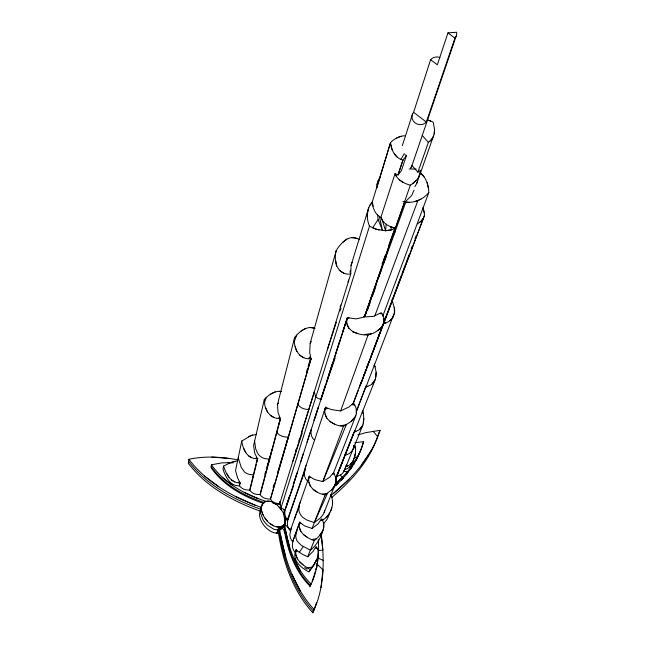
<?xml version="1.0" encoding="UTF-8"?>
<svg xmlns="http://www.w3.org/2000/svg" width="645" height="645" viewBox="0 0 645 645"><rect width="100%" height="100%" fill="white"/><g stroke="black" fill="none" stroke-linecap="round" stroke-linejoin="round"><path stroke-width="0.97" d="M333.57 472.833L355.709 415.944C357.411 411.566 356.233 406.648 353.476 402.972M294.644 337.48L277.535 404.27L278.019 412.582L280.301 418.412L259.991 494.586C262.241 498.045 266.587 499.343 270.545 499.028L311.116 358.604C299.24 360.434 292.838 347.719 294.644 337.48C299.369 331.514 306.972 325.193 315.05 328.378L310.342 327.523M345.623 466.706C354.782 464.529 355.927 453.79 355.54 445.985L353.702 445.663M322.379 520.192C330.901 515.726 335.368 503.39 330.635 494.812L331.901 497.351M363.603 317.211L355.943 318.896L347.421 317.59C343.366 330.329 358.039 335.505 368.11 334.949C378.002 332.78 389.669 323.121 381.203 312.704L373.64 316.34L365.78 316.889M362.998 410.736L363.812 418.645L362.917 424.958L344.567 470.044A11.513 11.15 22.6 0 1 341.302 474.422L336.263 476.913L353.589 433.255M321.137 533.802C324.717 560.126 324.54 588.337 312.817 612.75C292.862 590.989 282.994 561.763 278.495 533.052L279.656 529.472C281.954 530.351 284.735 524.353 284.026 525.828M295.741 550.983C291.742 560.191 301.376 568.1 308.899 571.833C313.252 564.407 322.556 555.668 316.123 546.452L313.156 551.29L307.721 556.756L302.868 554.531L296.063 550.121M428.119 120.083L433.19 122.123L434.593 129.581L434.182 134.031L416.88 183.156L414.928 186.631M261.225 507.147C267.683 489.176 293.096 516.137 283.211 527.304M261.241 508.3L261.564 505.503C259.064 515.903 275.165 534.173 284.59 523.942M279.93 529.948L282.091 526.449L283.929 524.966L282.413 528.182L284.453 530.48C287.614 550.83 295.2 571.494 310.076 586.232C317.445 572.075 319.348 555.805 318.348 540.059M293.725 485.282L285.114 509.921L281.01 507.929L369.496 226.169C366.183 218.462 366.247 208.343 372.407 202.07M335.634 478.929L375.366 379.316L376.172 372.286L374.358 363.982M360.99 383.493L424.329 215.841L424.45 213.422L423.064 207.892L424.45 213.422M296.2 549.588C293.693 558.989 302.836 565.439 309.947 569.317M332.489 504.092L332.538 500.52M296.16 549.854L295.184 552.467L293.798 550.588A11.691 11.449 25.1 0 1 292.37 545.162L292.798 541.349L299.78 521.966C296.773 531.641 306.383 537.946 314.228 540.631C320.678 535.737 327.467 526.812 321.541 518.886L318.162 523.796L312.051 528.481L304.633 525.909L299.723 522.297L292.749 541.671L291.314 539.744A10.989 10.755 23.6 0 1 289.863 534.334L291.492 527.376M363.49 423.039L363.812 418.645M324.137 512.493L336.005 482.21L335.989 478.09L333.449 472.285M309.294 475.994C306.012 486.112 316.195 493.643 325.144 494.876L331.651 489.902L335.464 484.234M369.496 226.169L375.85 229.201L385.581 230.733L386.161 224.218M359.523 239.698C349.929 233.232 340.987 242.746 336.263 250.462C333.215 260.943 337.295 275.762 350.743 274.02L351.049 265.466L368.698 207.843M434.182 134.031L434.593 129.581M336.263 250.462L310.172 343.277L309.689 352.46L310.938 358.604L270.408 499.028C272.19 502.31 276.205 503.761 279.801 503.511L350.743 274.02M356.363 413.784L356.387 409.293M285.421 508.969C284.235 512.67 284.647 517.322 287.872 519.862L325.612 407.14C321.605 418.395 333.659 425.998 343.495 426.297L351.162 421.524L355.709 415.944M367.271 216.47L367.876 210.496M261.846 506.099L262.031 504.309M375.946 377.196L376.172 372.286M320.992 587.571L322.968 569.801L316.703 563.786M285.05 522.74L285.364 519.934M383.791 323.524L383.856 318.533M363.353 316.332L364.627 316.735L410.325 185.163C415.541 182.027 420.677 176.746 420.274 170.224M238.118 459.925C221.912 456.837 205.094 455.805 188.856 459.288L188.348 463.352C206.061 486.733 232.974 501.367 260.12 511.082L261.306 506.93M380.365 176.73L377.647 181.753L376.551 188.388M318.154 555.595L318.259 551.798M354.121 445.187L353.379 448.38A11.973 11.554 22.2 0 1 348.413 453.983L344.769 455.491L346.575 451.613M346.373 464.94L345.93 466.585M316.55 568.326L318.308 555.772M232.506 462.634L221.953 462.868L211.471 464.787L211.004 467.601C223.388 485.548 243.471 496.723 263.773 503.471M315.687 569.841L315.969 568.245M236.804 461.022L230.862 462.562L223.573 466.069L223.001 469.109C225.411 476.752 230.192 486.467 239.674 485.798M304.867 469.068C303.658 473.212 304.271 478.114 307.552 481.154M354.403 457.926L355.218 453.838M256.46 434.351L250.736 435.706L241.762 441.035L235.53 470.552L237.586 477.881L240.069 482.823L239.408 485.782L240.996 487.467A11.602 11.296 12.4 0 0 246.1 489.861L249.97 490.184M311.422 428.869C310.301 432.827 311.213 437.616 314.55 440.229M239.69 484.508L240.335 482.839C230.813 483.508 225.992 473.753 223.573 466.069M260.257 494.594L256.363 494.336A10.933 10.651 14 0 1 251.268 491.909L249.639 490.168L257.387 458.555L254.711 453.113L253.59 445.469L264.345 399.336C268.683 394.925 274.472 390.539 281.018 391.45M250.204 489.224L253.743 474.833L249.76 474.494A11.933 11.594 12.5 0 1 244.511 472.035L241.238 467.383L238.231 457.773M253.977 473.873L256.323 464.311M256.799 462.401L257.734 458.571C247.688 459.683 242.867 449.412 241.762 441.035M353.597 459.151C352.791 464.11 349.405 468.528 344.398 469.737L345.414 467.851M315.316 571.526L312.164 581.508M260.516 493.635L280.349 419.387M336.44 477.244L354.694 430.715M264.805 474.325L265.635 471.463M266.748 467.649L272.005 449.525M414.098 190.162L411.623 195.645L406.431 200.627M354.871 442.672L363.522 441.68C359.257 458.635 347.808 472.777 335.078 484.282M306.657 371.359L307.512 368.489M308.084 366.578L310.092 359.886M273.109 487.378L273.98 484.5M277.737 472.027L288.734 435.544M344.567 470.044L344.696 469.616M376.704 188.251L390.588 142.464C394.555 138.675 399.682 135.756 405.302 135.74M416.88 183.156L417.452 181.269M371.681 203.804L390.588 142.464C391.015 149.987 395.175 158.114 402.948 160.121L406.431 155.558L404.995 154.719M351.049 265.466L352.13 262.33M349.913 272.206L350.509 270.295M340.1 306.891L340.705 304.972M347.961 281.962L348.566 280.043M309.173 364.723L311.116 358.604M295.644 450.919L296.24 449.017M298.958 440.438L299.562 438.535M301.675 431.868L314.308 391.87M278.729 424.313L280.341 419.266M286.912 441.841L288.444 437.076C284.034 437.399 279.18 435.964 276.649 432.118M268.094 464.19L269.755 459.055L265.603 458.772A11.658 11.296 14.2 0 1 261.83 457.361A11.908 11.537 14.2 0 1 257.516 453.056L255.718 448.864L254.598 441.164M402.351 145.593L412.558 113.963M289.428 496.545L285.727 508.01L289.387 496.803M293.443 484.129L296.531 474.575M300.546 462.151L303.327 453.548M307.036 442.083L310.43 431.578M314.131 420.129L318.138 407.745M321.218 398.215L325.217 385.831M328.297 376.309L332.304 363.917M335.384 354.395L339.689 341.052M342.463 332.481L346.776 319.138M430.61 59.711L437.35 64.823L447.953 32.879L456.644 32.25A8.845 8.022 17.6 0 1 454.927 38.152L426.345 122.034A8.095 7.442 17.8 0 1 415.074 122.905A8.095 7.442 17.8 0 1 413.606 112.319L430.61 59.711A8.554 7.804 17.7 0 1 439.89 57.453M286.461 506.051L347.421 317.59M380.768 217.688L395.062 173.666C397.385 180.036 404.052 183.543 410.325 185.163M316.566 602.503L312.817 612.75M314.123 420.209L318.428 407.011M321.186 398.529L325.491 385.323M326.41 382.501L347.147 318.84L349.042 318.033M293.66 483.702L297.627 471.535M327.321 349.784L336.343 322.315M340.076 310.946L341.003 308.108M395.982 174.11L398.086 174.9L402.948 160.121L397.981 174.859M406.431 155.558L401.512 170.409L398.086 174.9M292.846 461.304L302.255 432.997M284.727 523.571L283.736 527.376M305.19 468.125L306.149 465.319M288.952 516.645C286.936 521.128 286.38 527.142 290.315 530.787L309.245 476.284L314.583 479.541L322.734 481.589L329.708 477.211L333.602 472.543M411.212 167.789L456.063 36.37M320.896 399.594L335.174 357.822M377.873 435.48C370.012 460.449 351.646 480.565 332.062 497.19M330.554 495.683C351.985 478.574 371.754 457.023 380.042 430.336L365.796 432.642L357.902 434.932M364.393 316.824L395.119 228.29C389.411 226.782 383.436 223.654 381.026 217.954M364.643 317.017L404.673 201.829C413.518 203.723 423.039 199.571 428.78 192.653C428.893 185.075 425.861 177.48 420.129 172.449L424.152 176.964M410.559 168.45L411.937 165.451L417.896 172.199L428.369 142.352L431.529 139.659L433.577 136.014M367.714 309.592L370.077 302.957M372.77 295.378L375.801 286.856M324.113 411.695L325.661 407.35M364.756 316.485L374.568 289M375.245 287.106L376.261 284.26M378.284 278.575L381.671 269.102M383.702 263.41L386.073 256.783M394.192 234.038L395.2 231.192M382.009 264.224L385.065 255.702M388.459 246.229L394.901 228.225M287.452 519.58L305.504 469.375M364.748 315.599L405.826 202.143L408.898 202.361M300.594 501.181L299.328 504.68L298.812 508.679A11.562 11.271 22.7 0 0 299.498 512.533A11.812 11.513 22.7 0 0 302.973 517.484L306.827 520.023L314.333 522.627L320.517 517.887L323.274 514.323A11.812 11.505 23 0 0 324.653 510.566M325.58 407.301L331.433 409.615L340.641 410.921L368.11 334.949M316.558 560.021L313.849 565.48L308.899 571.833M330.417 511.477L331.772 507.833M256.702 461.352L257.734 458.571M418.702 176.972L420.113 173.166M374.801 315.945L417.887 200.579M382.727 316.276L428.78 192.653M380.671 330.788L377.575 339.085L383.065 324.548M383.42 323.411L401.303 275.463M402.004 273.585L405.165 265.127M405.866 263.249L409.019 254.783M411.123 249.147L412.171 246.326M414.977 238.803L416.033 235.981M252.759 477.453L253.743 474.833M322.734 481.589L343.495 426.297M376.817 184.478L378.808 179.197M353.008 403.826L357.991 390.628M359.055 387.798L361.901 380.26M363.32 376.486L365.102 371.77M366.521 368.005L369.013 361.402M370.44 357.628L372.923 351.033M373.64 349.147L376.124 342.543M376.841 340.665L380.042 332.175M380.752 330.288L383.243 323.693M353.146 403.826L361.184 382.517M361.539 381.59L363.28 376.97M363.982 375.116L377.228 340.012M359.789 452.347L353.613 464.569M365.401 388.516L394.482 312.632L394.208 307.351L391.926 299.828M294.62 340.633L296.748 335.102M424.329 215.841L360.74 384.162L359.483 386M280.301 418.412C271.126 419.435 264.619 410.639 264.563 402.158L266.417 397.36M356.201 411.623L365.618 387.298L371.609 384.485L375.366 379.316M294.426 518.943L299.07 506.994M356.814 410.68L366.215 385.549L367.771 386.565M312.051 528.481L325.144 494.876M260.983 507.921L260.507 513.033L263.047 519.701A25.05 24.454 19 0 0 268.078 525.715L274.262 529.472L279.478 530.021M260.282 510.663C258.492 514.662 260.104 519.217 262.16 522.789A24.905 24.317 19 0 0 267.159 528.771C270.368 531.48 274.601 533.907 278.946 532.98M340.592 466.666L342.398 462.054M307.721 556.756L314.228 540.631M296.756 530.545L295.789 535.729A11.916 11.658 24.7 0 0 297.24 541.252L301.28 545.331L310.374 550.161C316.945 545.081 320.831 537.632 323.25 529.819M322.952 481.476L346.26 424.829L340.35 425.716M292.798 541.349L293.314 540.099M363.522 441.68C358.701 459.417 347.857 474.97 334.037 486.951M309.842 586.773L311.059 583.991C295.079 568.124 287.468 545.63 284.679 523.716M378.188 434.561L380.042 430.336M383.412 323.637C390.91 322.452 396.393 314.897 394.208 307.351M294.846 535.842L296.869 531.278M314.333 522.627L327.491 493.328L322.371 494.118M336.263 476.913L337.948 473.325M356.274 460.095L357.54 457.418M353.96 432.327L359.402 429.659L362.917 424.958M281.446 528.852L283.091 525.812M353.541 464.642L354.653 462.626M314.929 562.932L317.026 559.183M295.16 558.288L294.442 559.546L300.449 570.889M400.908 159.363L404.318 153.639M350.485 469.06L351.299 467.746M377.591 214.995L378.139 219.51L372.641 227.806L379.204 230.12M361.571 464.811L371.262 450.589M299.296 552.346L303.239 546.629M350.67 468.923L352.67 466.037M280.93 526.884L276.294 533.181M277.673 533.189L279.132 531.101M346.567 474.107L347.486 472.801M319.847 534.995L322.419 531.48M310.172 343.277L311.366 341.656M284.671 516.153L284.252 516.71L284.776 524.248L290.242 529.658M308.6 358.572L310.189 356.508M353.565 403.117L348.881 407.003L340.641 410.921M341.536 479.977L343.084 477.961M331.651 489.902L334.553 486.161M277.261 530.15L279.64 527.094L276.769 526.852M278.358 418.355L279.438 416.976M346.228 474.696L347.945 472.535M255.662 458.474L256.557 457.378M350.638 464.15L352.968 461.288M238.384 482.718L239.287 481.638M326.241 517.532L328.539 514.791M369.891 205.279L372.431 202.288L373.068 206.247M430.03 141.078L432.706 137.925M419.879 222.412L423.394 218.284L421.838 220.542L417.549 223.88M336.408 485.145L338.109 483.161M389.983 320.678L393.079 317.09M277.535 404.27L278.567 403.093M371.609 384.485L374.423 381.276M341.681 479.896L343.003 478.405M359.402 429.659L362.014 426.724M323.709 523.724L326.967 519.435A24.873 24.252 21.9 0 0 329.611 512.275M351.162 421.524L354.613 417.879M335.166 483.976L342.406 477.252L340.286 475.115M333.602 493.377L349.066 479.187M412.437 183.728L416.154 180.519M342.777 242.415L346.921 238.908M262.692 503.285L264.531 501.81M417.896 172.199L419.5 170.957M377.333 330.619L381.606 327.563M364.627 316.735L365.36 316.227M381.743 218.566L385.581 230.733L391.434 229.886L395.288 228.185L391.039 226.766M301.191 331.022L305.706 328.41M295.942 551.515L297.216 550.854M299.474 523.95L300.739 523.321M308.931 478.106L310.495 477.365M270.779 394.006L275.221 391.934M274.222 502.479L272.843 503.108L280.325 504.817M325.169 409.446L327.515 408.39M248.575 436.721L252.647 434.924M321.944 520.257L323.693 519.523M353.742 458.2L357.749 456.587L351.106 466.916L349.655 466.916M414.945 201.546L420.911 199.176M396.683 137.982L400.964 136.305M230.862 462.562L234.974 461.288M307.512 567.842L311.737 567.165M311.672 539.51L316.252 538.793M364.465 334.57L371.407 333.554M385.581 230.733L391.434 229.886L390.685 226.79M318.436 550.507L322.879 550.193L320.984 533.786M308.882 409.422C304.65 409.696 299.925 408.011 297.788 404.165M409.188 168.958L416.178 169.095M227.975 462.538L232.869 462.804M211.866 457.063L229.725 458.506M266.974 501.173L269.844 501.415M379.832 313.583L381.921 313.817M352.13 404.705L354.726 405.02M332.796 473.938L334.537 474.172M320.936 520.168L322.355 520.378M315.599 547.96L317.026 548.185M351.702 237.594L357.072 238.521M279.575 391.297L281.268 391.62M402.907 201.361L405.826 202.143M427.256 119.962L430.658 121.026M352.573 331.78L357.757 333.473M211.471 464.787C224.234 483.266 245.052 494.562 265.982 501.334M264.047 502.471C243.713 495.707 223.589 484.516 211.181 466.537M188.856 459.288C206.698 482.831 233.804 497.569 261.144 507.349M260.628 509.219C233.385 499.472 206.376 484.79 188.598 461.328M343.342 470.713L347.066 471.995M316.356 548.21L318.574 549.113M320.783 399.561L315.8 397.159L314.317 391.983M235.836 496.626L255.573 505.454M244.205 492.361L258.105 498.674M317.316 557.683L323.161 560.376M381.469 217.704C376.108 215.325 373.149 209.456 372.488 203.852M329.926 421.588L334.513 424.039M248.236 455.693L251.711 457.668M270.336 415.356L274.069 417.525M299.707 355.258L303.835 357.701M339.222 270.263L343.898 273.085M272.948 502.528L276.076 504.422M270.513 523.837L273.649 525.74M346.309 465.319L347.413 466.004M231.402 479.896L234.643 481.92M354.669 430.82L355.903 431.61M304.658 567.608L306.996 569.1M313.147 489.458L317.219 492.135M384.122 321.887L385.678 322.927M303.279 534.479L306.947 537.019M399.191 179.641L402.996 182.325M204.457 476.042L218.792 486.701M447.953 32.879L454.927 38.152M413.606 112.319L426.345 122.034M222.251 477.284L232.248 485.137M299.756 561.924L303.029 564.818M310.447 585.386C294.523 569.559 286.936 547.129 284.163 525.288M394.288 153.857L397.183 157.114M422.717 135.982L428.369 142.352M314.244 609.719C294.144 587.813 284.195 558.385 279.656 529.472M313.526 611.242C293.499 589.409 283.59 560.078 279.075 531.27M374.003 365.417L375.18 366.787M362.127 412.042L363.361 413.485M373.068 431.263L377.809 436.81M353.879 446.783L355.508 448.702M279.019 506.978L281.575 510.026M265.014 518.217L267.562 521.273M287.606 521.233L284.252 516.71L283.994 509.187M226.637 473.462L228.846 477.115M396.361 176.416L395.062 173.666M292.201 574.695L300.215 590.901M243.931 448.735L245.769 452.758M265.563 407.535L267.49 412.01M393.692 227.75L394.168 228.878M347.066 323.871L348.985 328.571M296.023 555.313L297.442 558.868M378.139 219.51L382.509 230.612L379.445 216.575M325.136 413.977L326.781 418.226M283.566 513.347L284.856 516.726M261.741 511.501L263.023 514.887M308.939 482.258L310.374 486.161M299.522 527.86L300.828 531.553M295.2 346.615L296.829 351.541M281.01 507.929L279.64 501.407M390.935 144.988L392.176 149.801M285.832 531.794L289.476 546.492M280.478 535.221L285.501 556.095M427.103 182.608L428.57 189.227M335.747 260.765L336.497 266.135M284.131 530.19L284.526 533.004M318.267 539.929L318.485 541.929M264.345 399.336L264.563 402.158M284.211 525.143L284.252 525.812M283.808 524.933L283.937 526.772M323.669 524.079L323.717 527.965M335.989 478.09L336.005 482.21"/></g></svg>
